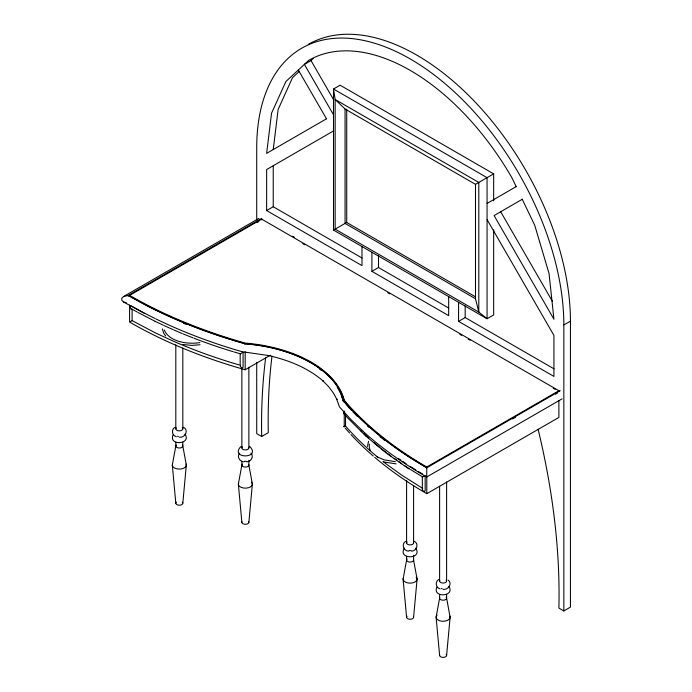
<?xml version="1.0" encoding="UTF-8"?>
<svg xmlns="http://www.w3.org/2000/svg" width="692" height="692" viewBox="0 0 692 692"><rect width="100%" height="100%" fill="white"/><g stroke="black" fill="none" stroke-linecap="round" stroke-linejoin="round"><path stroke-width="1.04" d="M249.284 344.209A116.749 67.409 0 0 0 245.167 343.829A431.99 249.405 0 0 1 129.586 296.167L129.586 295.397A431.99 249.405 0 0 0 245.167 343.068A116.749 67.409 0 0 1 344.235 400.261A431.99 249.405 0 0 0 426.791 466.988L426.713 477.004L562.077 398.851M426.756 476.26L426.713 477.004C404.413 464.029 383.031 449.359 363.871 432.033L350.93 419.542L339.495 406.948L336.52 398.748L336.978 399.604L333.406 392.995L328.631 386.655L322.706 380.643L323.328 381.197C307.732 367.573 287.907 359.892 267.916 355.428M182.818 503.196L186.321 465.067L182.818 445.994L182.818 442.188M248.869 522.261L252.372 484.132L248.869 465.067L248.869 460.301M413.591 617.247L417.094 579.117L413.591 560.053L413.591 555.287M446.617 655.376L450.12 617.247L446.617 598.182L446.617 594.367M273.236 149.55L278.132 109.44L292.482 77.72L299.472 71.241M422.345 489.157L422.345 477.16L425.165 475.56L425.165 490.81C423.781 492.375 421.791 490.014 422.509 488.578M368.542 441.306L367.469 446.409M369.381 444.1C369.234 444.895 368.94 448.65 370.523 450.656M240.479 365.324C239.899 366.604 242.157 369.121 243.082 367.244L243.082 351.986L234.562 349.495A431.99 249.405 0 0 1 155.821 318.882M173.009 435.008C168.338 446.176 192.013 444.394 184.98 434.1M436.799 587.197C432.137 598.355 455.812 596.582 448.771 586.288M239.7 453.165C236.465 456.504 239.795 461.789 244.008 461.893M404.431 548.151C397.078 559.638 423.106 559.638 415.754 548.151M240.479 353.889L243.082 351.986M344.002 411.437L343.907 413.557L347.678 417.933L365.61 435.848M333.483 114.76L304.393 64.365L310.993 60.559L313.156 58.552M175.093 427.232C170.915 429.256 171.91 435.7 176.33 436.713M241.136 446.297C228.542 459.064 262.182 459.064 249.596 446.297M405.867 541.291C400.876 543.782 403.548 551.178 408.73 551.161M438.884 579.42C434.714 581.436 435.709 587.889 440.121 588.892M258.877 218.412L123.513 296.565L121.783 298.287L121.783 300.267L123.513 301.963L144.031 313.165M130.451 321.607L132.12 320.647L132.111 309.194A1.168 0.675 0 0 1 131.298 309.411L130.122 307.118L131.264 305.873L138.115 309.722A431.99 249.405 0 0 0 154.921 318.432M326.538 118.773L266.636 153.365L271.532 113.254L285.882 81.535L308.71 60.36A203.154 117.285 60 0 1 511.855 177.654L516.171 186.632M333.596 130.883L266.636 169.54L266.636 210.558L361.985 265.607L361.985 246.542M266.636 210.558L273.236 206.744L362.046 258.021M261.68 218.378L128.254 295.415L123.513 296.565M558.885 391.49L558.885 390.729L261.68 219.139L128.254 296.176L128.254 295.415L146.237 305.241A433.166 250.089 0 0 0 244.856 343.578L257.216 344.988A115.815 66.864 0 0 1 340.897 393.307L343.344 401.204A433.166 250.089 0 0 0 344.677 402.753M257.026 222.59L258.886 221.509M493.664 229.856L493.664 314.947L487.064 318.752L333.509 230.099L346.718 222.478L346.718 109.163M475.499 184.34L345.066 109.033L335.153 99.501L478.803 182.437L478.803 312.083L335.153 229.147L335.153 99.501L333.509 89.017L487.064 177.671L487.064 318.752L478.803 312.083L475.499 298.736L475.499 184.34L493.664 173.856L340.109 85.203L333.509 89.017L333.509 230.099M487.073 203.431L516.414 186.494M371.898 252.269L371.898 271.333L378.498 267.519L448.719 308.061M522.495 199.158L494.079 215.567L553.929 319.228L549.041 273.478L534.691 225.185L522.252 199.305M129.586 305.146L129.586 322.091L138.115 326.883A431.99 249.405 0 0 0 234.562 366.656L245.167 369.753L270.338 355.23M458.58 302.309L458.58 321.373L465.18 317.567L553.989 368.836M256.723 362.4L256.723 433.633L261.68 436.488L268.288 432.673A621.105 358.594 60 0 1 271.991 356.095M538.091 429.204A606.477 350.152 60 0 1 558.885 608.078L563.842 610.941L563.842 324.955L570.442 321.14A217.158 125.382 60 0 0 475.655 102.598A217.158 125.382 60 0 0 308.303 44.418M426.791 466.988L558.885 390.729M343.353 400.443A433.166 250.089 0 0 0 409.75 457.386L426.774 467.766L560.209 390.729M512.616 418.963L515.419 417.345M555.538 394.189L557.406 393.108M374.692 457.282A431.99 249.405 0 0 0 418.504 488.76L426.791 493.681L558.885 417.423L558.885 400.478M563.842 610.941L570.442 607.126L570.442 321.14M132.12 309.203L131.298 309.125M345.308 425.848L343.613 426.644L344.253 426.557M246.724 461.893C250.928 461.789 254.267 456.504 251.023 453.165M411.455 551.161C416.636 551.178 419.309 543.782 414.318 541.291M199.85 342.609C187.143 344.659 169.168 341.666 164.289 329.98M200.031 344.754L191.918 345.394L182.922 344.529M345.308 414.413L344.14 413.894M179.315 437.206C184.928 438.148 189.201 430.216 183.544 427.232M443.114 589.394C448.035 590.138 452.732 583.737 448.295 580.13M395.322 461.659L384.268 459.895L377.131 456.867M396.118 463.865L383.861 461.997M244.068 351.977L268.254 355.506M126.515 302.923L123.513 301.963M233.74 351.882L240.176 353.759L240.176 365.203L233.74 363.317A431.99 249.405 0 0 1 173.562 341.286L155.069 332.74L132.12 320.647M172.628 329.427L164.177 325.629M155.069 321.304L163.269 325.197M154.999 321.261L138.184 312.576M132.985 309.687L137.31 312.118M346.718 222.478L475.292 296.704M475.499 298.736L345.066 223.43L345.066 109.033M371.898 271.333L448.676 315.656L448.676 296.591M458.58 321.373L553.929 376.431L553.929 335.412L487.073 219.615M292.56 236.206L294.437 237.287M302.802 243.645L304.67 244.726M387.849 292.751L389.726 293.823M459.817 334.297L461.685 335.378M468.224 339.149L470.102 340.23M553.28 388.255L555.148 389.337M418.504 471.607L422.665 474.072M422.7 476.97L410.52 469.496M422.7 488.405L401.818 475.196L386.949 464.488A431.99 249.405 0 0 1 383.005 461.426M409.577 468.908L404.405 465.474M408.963 468.951L386.188 452.983L365.765 435.986M394.258 458.459L396.75 460.215M398.419 461.382L401.749 463.718M387.754 453.641L390.963 456.028M345.291 428.158L349.607 433.08M165.639 335.905L163.831 333.449L162.335 328.89M500.688 211.752L552.45 301.409M310.993 60.559L333.622 99.752M298.304 70.013L326.486 118.808M340.897 394.068L343.344 401.204M439.61 655.376L436.107 617.247L439.61 598.182L439.61 594.367M406.593 617.247L403.09 579.117L406.593 560.053L406.593 556.238M241.863 522.261L238.359 484.132L241.863 465.067L241.863 461.253M175.811 503.196L172.317 465.067L175.811 445.994L175.811 442.188M493.664 173.856L493.664 200.784M465.18 305.916L465.18 317.567M446.617 481.952L446.617 581.021M439.61 486.26L439.61 581.021M426.791 476.736L426.791 493.681M413.591 485.819L413.591 542.891M406.593 480.43L406.593 542.891M378.498 255.867L378.498 267.519M345.524 414.586L345.524 426.021L348.785 429.741A431.99 249.405 0 0 0 378.377 457.706M344.235 411.065L344.235 426.955M273.236 165.725L273.236 206.744M261.68 219.139L261.68 219.9M256.723 219.952L256.723 147.638A217.158 125.382 60 0 1 410.287 58.984A217.158 125.382 60 0 1 563.842 324.955M248.869 367.141L248.869 447.906M245.167 351.752L245.167 369.753M244.856 343.578L244.856 344.339M241.863 368.213L241.863 447.906M182.818 348.076L182.818 428.841M175.811 344.841L175.811 428.841M261.68 436.488A621.105 358.594 60 0 1 265.642 357.911M415.788 469.937A431.99 249.405 0 0 1 410.451 466.555M406.083 463.692A431.99 249.405 0 0 1 402.64 461.374M400.936 460.206A431.99 249.405 0 0 1 398.41 458.45M386.153 452.438A431.99 249.405 0 0 1 381.448 448.753M379.908 447.516A431.99 249.405 0 0 1 373.87 442.508M368.767 438.053A431.99 249.405 0 0 1 363.473 433.218M361.925 431.756A431.99 249.405 0 0 1 360.394 430.286M422.345 477.445A1.168 0.675 0 0 1 422.509 477.108M373.222 456.019A431.99 249.405 0 0 1 351 434.593M248.748 521.733A3.503 2.024 0 0 1 245.366 524.285A3.503 2.024 0 0 1 241.984 521.733M251.43 482.108A7.006 4.048 0 0 1 246.274 488.137A7.006 4.048 0 0 1 238.593 483.085M248.748 464.54A3.503 2.024 0 0 1 244.907 467.065A3.503 2.024 0 0 1 242.33 464.055M248.748 447.378A3.503 2.024 0 0 1 244.907 449.912A3.503 2.024 0 0 1 242.33 446.894M246.274 461.296A3.503 2.024 0 0 1 244.458 461.296M182.351 502.184A3.503 2.024 0 0 1 179.315 505.221A3.503 2.024 0 0 1 176.287 502.184M186.087 464.021A7.006 4.048 0 0 1 179.315 469.107A7.006 4.048 0 0 1 172.55 464.021M182.351 444.991A3.503 2.024 0 0 1 179.315 448.018A3.503 2.024 0 0 1 176.287 444.991M182.351 427.829A3.503 2.024 0 0 1 179.315 430.865A3.503 2.024 0 0 1 176.287 427.829M178.415 436.514A3.503 2.024 0 0 1 177.567 436.306M413.479 616.719A3.503 2.024 0 0 1 409.638 619.253A3.503 2.024 0 0 1 407.06 616.235M416.16 577.093A7.006 4.048 0 0 1 411.005 583.122A7.006 4.048 0 0 1 403.324 578.071M413.479 559.525A3.503 2.024 0 0 1 409.638 562.051A3.503 2.024 0 0 1 407.06 559.041M413.479 542.364A3.503 2.024 0 0 1 409.638 544.898A3.503 2.024 0 0 1 407.06 541.879M410.996 550.564A3.503 2.024 0 0 1 409.188 550.564M446.15 654.364A3.503 2.024 0 0 1 443.572 657.383A3.503 2.024 0 0 1 439.731 654.857M449.878 616.2A7.006 4.048 0 0 1 442.197 621.26A7.006 4.048 0 0 1 437.05 615.223M446.15 597.17A3.503 2.024 0 0 1 443.572 600.189A3.503 2.024 0 0 1 439.731 597.654M446.15 580.008A3.503 2.024 0 0 1 443.572 583.027A3.503 2.024 0 0 1 439.731 580.501M442.205 588.693A3.503 2.024 0 0 1 441.366 588.494M232.78 351.588A431.99 249.405 0 0 1 193.89 338.206M192.904 337.826A431.99 249.405 0 0 1 183.138 333.907M182.169 333.509A431.99 249.405 0 0 1 173.562 329.842M384.925 440.596A433.166 250.089 0 0 1 379.969 436.678M368.931 427.31A433.166 250.089 0 0 1 367.417 425.943M357.401 416.437A433.166 250.089 0 0 1 353.007 411.939M351.571 410.417A433.166 250.089 0 0 1 346.017 404.301M426.791 467.757A431.99 249.405 0 0 1 344.235 401.023A116.749 67.409 0 0 0 251.343 344.434M319.704 369.234A115.815 66.864 0 0 1 321.391 370.497M337.194 387.226A115.815 66.864 0 0 1 340.507 393.203M186.338 324.392A433.166 250.089 0 0 1 183.423 323.199"/></g></svg>
